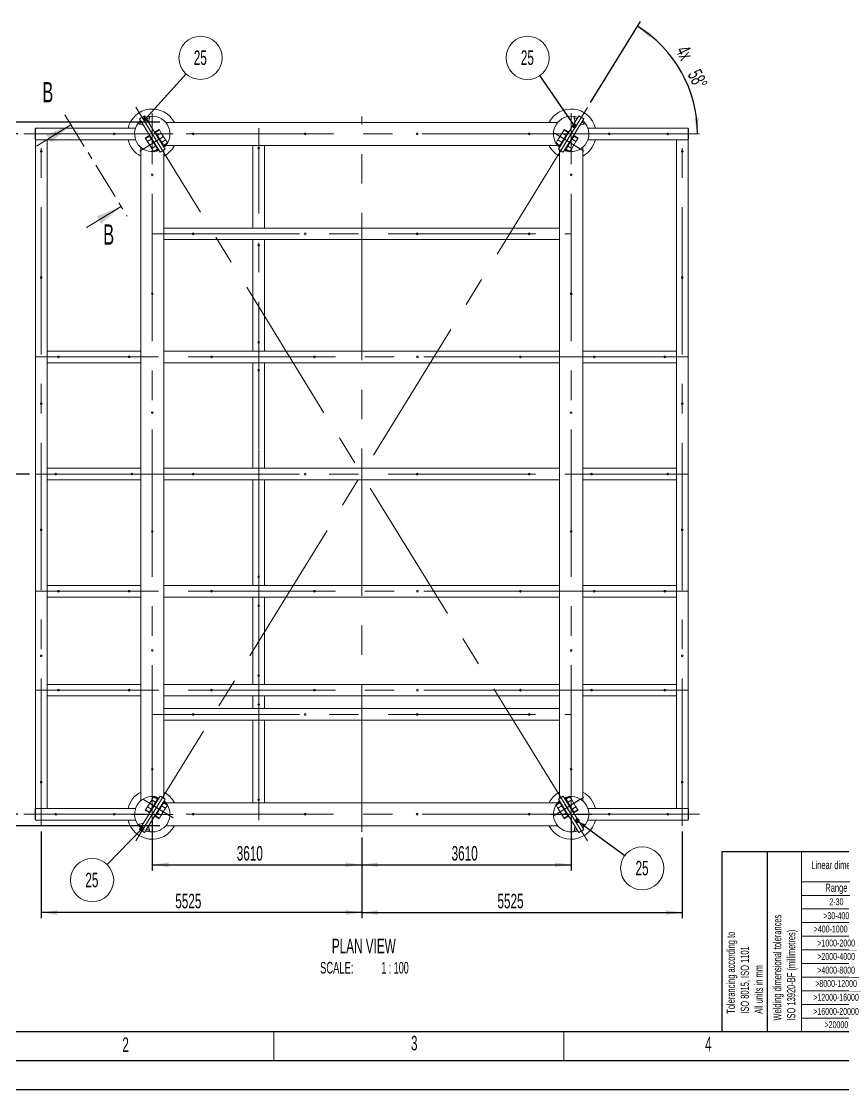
# Paper-space layout 'Sheet2' of a CAD drawing. Header units: millimetres. Extents: x 0 to 420, y 0 to 300.
# Drawn here: x 71.5 to 213.2, y 0 to 184.2 of the extents above; entities that cross this region are included whole.
import ezdxf

# ---------------------------------------------------------------- set-up
doc = ezdxf.new("R2010")
doc.units = ezdxf.units.MM
doc.linetypes.add('CENTER', pattern=[10.16, 6.35, -1.27, 1.27, -1.27])
doc.linetypes.add('CENTERX2', pattern=[20.32, 12.7, -2.54, 2.54, -2.54])
doc.layers.add('BORDER', color=7, linetype='Continuous')
doc.layers.add('DIMS', color=7, linetype='Continuous')
doc.styles.add('SLDTEXTSTYLE0', font='TXT', dxfattribs={"width": 0.605})
doc.styles.add('SLDTEXTSTYLE3', font='TXT', dxfattribs={"width": 0.575})
doc.dimstyles.new('SLDDIMSTYLE0', dxfattribs={"dimtxt": 0.18, "dimasz": 0.8, "dimexe": 0, "dimexo": 0.0625, "dimgap": 0, "dimtad": 0, "dimtih": 1, "dimtoh": 1, "dimdec": 0, "dimrnd": 1e-09, "dimzin": 0, "dimdsep": 46, "dimtxsty": 'Standard', "dimblk1": 'DOT', "dimblk2": 'DOT', "dimsah": 1, "dimcen": 0.09, "dimadec": 0, "dimazin": 0, "dimtfac": 0.8, "dimtdec": 0, "dimtofl": 0, "dimtmove": 0, "dimatfit": 3, "dimldrblk": 'DOT', "dimfxl": 1, "dimfrac": 2, "dimtolj": 1, "dimtzin": 0, "dimarcsym": 0})
doc.dimstyles.new('SLDDIMSTYLE2', dxfattribs={"dimtxt": 2.5, "dimasz": 2.8, "dimexe": 0, "dimexo": 0.0625, "dimtad": 1, "dimdec": 0, "dimlfac": 100, "dimrnd": 1e-09, "dimzin": 12, "dimdsep": 46, "dimtxsty": 'SLDTEXTSTYLE0', "dimsah": 1, "dimcen": 0.09, "dimadec": 0, "dimazin": 3, "dimtfac": 1, "dimtdec": 0, "dimtofl": 0, "dimtmove": 0, "dimatfit": 3, "dimfxl": 1, "dimfrac": 2, "dimtolj": 1, "dimtzin": 12, "dimarcsym": 0})
doc.dimstyles.new('SLDDIMSTYLE5', dxfattribs={"dimtxt": 2.5, "dimasz": 2.8, "dimexe": 0, "dimexo": 0.0625, "dimtad": 1, "dimdec": 4, "dimlfac": 100, "dimzin": 12, "dimdsep": 46, "dimtxsty": 'SLDTEXTSTYLE0', "dimsah": 1, "dimcen": 0.09, "dimadec": 0, "dimazin": 3, "dimtfac": 1, "dimtdec": 0, "dimtofl": 0, "dimtmove": 0, "dimatfit": 3, "dimfxl": 1, "dimfrac": 2, "dimtolj": 1, "dimtzin": 12, "dimarcsym": 0})

# ---------------------------------------------------------------- blocks, each defined once
blk = doc.blocks.new('SW_NOTE_0_19')
at = {"color": 0, "linetype": 'Continuous', "lineweight": 0, "insert": (0, 1.8), "char_height": 1.4, "attachment_point": 1, "style": 'SLDTEXTSTYLE0'}
blk.add_mtext('Linear dimensions', dxfattribs=at)
blk = doc.blocks.new('SW_NOTE_0_20')
at = {"color": 0, "linetype": 'Continuous', "lineweight": 0, "insert": (1.35, 1.55), "char_height": 1.2, "attachment_point": 2, "style": 'SLDTEXTSTYLE0'}
blk.add_mtext('±10', dxfattribs=at)
blk = doc.blocks.new('SW_NOTE_0_21')
at = {"color": 0, "linetype": 'Continuous', "lineweight": 0, "insert": (1.35, 1.55), "char_height": 1.2, "attachment_point": 2, "style": 'SLDTEXTSTYLE0'}
blk.add_mtext('±16', dxfattribs=at)
blk = doc.blocks.new('SW_NOTE_0_22')
at = {"color": 0, "linetype": 'Continuous', "lineweight": 0, "insert": (5.23, 1.55), "char_height": 1.2, "attachment_point": 2, "style": 'SLDTEXTSTYLE0'}
blk.add_mtext('>16000-20000', dxfattribs=at)
blk = doc.blocks.new('SW_NOTE_0_23')
at = {"color": 0, "linetype": 'Continuous', "lineweight": 0, "insert": (2.72, 1.55), "char_height": 1.2, "attachment_point": 2, "style": 'SLDTEXTSTYLE0'}
blk.add_mtext('>20000', dxfattribs=at)
blk = doc.blocks.new('SW_NOTE_0_24')
at = {"color": 0, "linetype": 'Continuous', "lineweight": 0, "insert": (2.78, 1.8), "char_height": 1.4, "attachment_point": 2, "style": 'SLDTEXTSTYLE0'}
blk.add_mtext('Range', dxfattribs=at)
blk = doc.blocks.new('SW_NOTE_0_25')
at = {"color": 0, "linetype": 'Continuous', "lineweight": 0, "char_height": 1.4, "attachment_point": 1, "rotation": 90, "style": 'SLDTEXTSTYLE0'}
for s, insert in [('Welding dimensional tolerances', (-1.8, 0)), ('ISO 13920-BF (millimetres)', (0.6, 0))]:
    blk.add_mtext(s, dxfattribs=dict(at, insert=insert))
blk = doc.blocks.new('SW_NOTE_0_26')
at = {"color": 0, "linetype": 'Continuous', "lineweight": 0, "insert": (1.31, 1.8), "char_height": 1.4, "attachment_point": 2, "style": 'SLDTEXTSTYLE0'}
blk.add_mtext('Tol', dxfattribs=at)
blk = doc.blocks.new('SW_NOTE_0_27')
at = {"color": 0, "linetype": 'Continuous', "lineweight": 0, "insert": (1.61, 1.55), "char_height": 1.2, "attachment_point": 2, "style": 'SLDTEXTSTYLE0'}
blk.add_mtext('2-30', dxfattribs=at)
blk = doc.blocks.new('SW_NOTE_0_28')
at = {"color": 0, "linetype": 'Continuous', "lineweight": 0, "insert": (2.98, 1.55), "char_height": 1.2, "attachment_point": 2, "style": 'SLDTEXTSTYLE0'}
blk.add_mtext('>30-400', dxfattribs=at)
blk = doc.blocks.new('SW_NOTE_0_29')
at = {"color": 0, "linetype": 'Continuous', "lineweight": 0, "insert": (0, 1.55), "char_height": 1.2, "attachment_point": 1, "style": 'SLDTEXTSTYLE0'}
blk.add_mtext('>400-1000', dxfattribs=at)
blk = doc.blocks.new('SW_NOTE_0_30')
at = {"color": 0, "linetype": 'Continuous', "lineweight": 0, "insert": (4.33, 1.55), "char_height": 1.2, "attachment_point": 2, "style": 'SLDTEXTSTYLE0'}
blk.add_mtext('>1000-2000', dxfattribs=at)
blk = doc.blocks.new('SW_NOTE_0_31')
at = {"color": 0, "linetype": 'Continuous', "lineweight": 0, "insert": (4.33, 1.55), "char_height": 1.2, "attachment_point": 2, "style": 'SLDTEXTSTYLE0'}
blk.add_mtext('>4000-8000', dxfattribs=at)
blk = doc.blocks.new('SW_NOTE_0_32')
at = {"color": 0, "linetype": 'Continuous', "lineweight": 0, "insert": (4.78, 1.55), "char_height": 1.2, "attachment_point": 2, "style": 'SLDTEXTSTYLE0'}
blk.add_mtext('>8000-12000', dxfattribs=at)
blk = doc.blocks.new('SW_NOTE_0_33')
at = {"color": 0, "linetype": 'Continuous', "lineweight": 0, "insert": (5.23, 1.55), "char_height": 1.2, "attachment_point": 2, "style": 'SLDTEXTSTYLE0'}
blk.add_mtext('>12000-16000', dxfattribs=at)
blk = doc.blocks.new('SW_NOTE_0_34')
at = {"color": 0, "linetype": 'Continuous', "lineweight": 0, "insert": (0.9, 1.55), "char_height": 1.2, "attachment_point": 2, "style": 'SLDTEXTSTYLE0'}
blk.add_mtext('±1', dxfattribs=at)
blk = doc.blocks.new('SW_NOTE_0_35')
at = {"color": 0, "linetype": 'Continuous', "lineweight": 0, "insert": (0.9, 1.55), "char_height": 1.2, "attachment_point": 2, "style": 'SLDTEXTSTYLE0'}
blk.add_mtext('±2', dxfattribs=at)
blk = doc.blocks.new('SW_NOTE_0_36')
at = {"color": 0, "linetype": 'Continuous', "lineweight": 0, "insert": (0.9, 1.55), "char_height": 1.2, "attachment_point": 2, "style": 'SLDTEXTSTYLE0'}
blk.add_mtext('±3', dxfattribs=at)
blk = doc.blocks.new('SW_NOTE_0_37')
at = {"color": 0, "linetype": 'Continuous', "lineweight": 0, "insert": (0.9, 1.55), "char_height": 1.2, "attachment_point": 2, "style": 'SLDTEXTSTYLE0'}
blk.add_mtext('±4', dxfattribs=at)
blk = doc.blocks.new('SW_NOTE_0_38')
at = {"color": 0, "linetype": 'Continuous', "lineweight": 0, "insert": (0.9, 1.55), "char_height": 1.2, "attachment_point": 2, "style": 'SLDTEXTSTYLE0'}
blk.add_mtext('±6', dxfattribs=at)
blk = doc.blocks.new('SW_NOTE_0_39')
at = {"color": 0, "linetype": 'Continuous', "lineweight": 0, "insert": (0.9, 1.55), "char_height": 1.2, "attachment_point": 2, "style": 'SLDTEXTSTYLE0'}
blk.add_mtext('±8', dxfattribs=at)
blk = doc.blocks.new('SW_NOTE_0_40')
at = {"color": 0, "linetype": 'Continuous', "lineweight": 0, "insert": (1.35, 1.55), "char_height": 1.2, "attachment_point": 2, "style": 'SLDTEXTSTYLE0'}
blk.add_mtext('±12', dxfattribs=at)
blk = doc.blocks.new('SW_NOTE_0_41')
at = {"color": 0, "linetype": 'Continuous', "lineweight": 0, "insert": (1.35, 1.55), "char_height": 1.2, "attachment_point": 2, "style": 'SLDTEXTSTYLE0'}
blk.add_mtext('±14', dxfattribs=at)
blk = doc.blocks.new('SW_NOTE_0_42')
at = {"color": 0, "linetype": 'Continuous', "lineweight": 0, "insert": (4.33, 1.55), "char_height": 1.2, "attachment_point": 2, "style": 'SLDTEXTSTYLE0'}
blk.add_mtext('>2000-4000', dxfattribs=at)
blk = doc.blocks.new('SW_NOTE_0_43')
at = {"color": 0, "linetype": 'Continuous', "lineweight": 0, "char_height": 1.4, "attachment_point": 1, "rotation": 90, "style": 'SLDTEXTSTYLE0'}
for s, insert in [('Tolerancing according to', (-1.8, 0)), ('ISO 8015, ISO 1101', (0.6, 0)), ('All units in mm', (3, 0))]:
    blk.add_mtext(s, dxfattribs=dict(at, insert=insert))
blk = doc.blocks.new('Tabell_13920-BF_Fet ram_v01')
at = {"color": 7, "linetype": 'Continuous', "lineweight": 25}
for p, q in [((113.61, 170.79), (80.84, 170.79)), ((80.84, 170.79), (80.84, 139.78)), ((88.67, 170.79), (88.67, 139.78)), ((113.61, 170.79), (113.61, 139.78)), ((80.84, 139.78), (113.61, 139.78))]:
    blk.add_line(p, q, dxfattribs=at)
at = {"color": 7, "linetype": 'Continuous', "lineweight": 18}
for p, q in [((94.61, 170.79), (94.61, 139.78)), ((94.61, 165.63), (113.61, 165.63)), ((106.61, 165.63), (106.61, 139.78)), ((94.61, 163.28), (113.61, 163.28)), ((94.61, 160.93), (113.61, 160.93)), ((94.61, 158.58), (113.61, 158.58)), ((94.61, 156.23), (113.61, 156.23)), ((94.61, 153.88), (113.61, 153.88)), ((94.61, 151.53), (113.61, 151.53)), ((113.61, 149.18), (94.61, 149.18)), ((94.61, 146.83), (113.61, 146.83)), ((113.61, 144.48), (94.61, 144.48)), ((94.61, 142.13), (113.61, 142.13))]:
    blk.add_line(p, q, dxfattribs=at)
at = {"color": 7, "linetype": 'Continuous', "lineweight": 0}
for name, p in [('SW_NOTE_0_19', (96.3, 167.4)), ('SW_NOTE_0_24', (97.83, 163.49)), ('SW_NOTE_0_26', (108.5, 163.49)), ('SW_NOTE_0_27', (99.01, 161.22)), ('SW_NOTE_0_34', (108.92, 161.22)), ('SW_NOTE_0_28', (97.61, 158.82)), ('SW_NOTE_0_35', (108.92, 158.82)), ('SW_NOTE_0_25', (91.52, 141.69)), ('SW_NOTE_0_29', (96.7, 156.53)), ('SW_NOTE_0_36', (108.92, 156.53)), ('SW_NOTE_0_43', (83.52, 142.86)), ('SW_NOTE_0_30', (96.24, 154.11)), ('SW_NOTE_0_37', (108.92, 154.11)), ('SW_NOTE_0_42', (96.24, 151.8)), ('SW_NOTE_0_38', (108.92, 151.8)), ('SW_NOTE_0_31', (96.24, 149.44)), ('SW_NOTE_0_39', (108.92, 149.44)), ('SW_NOTE_0_32', (95.78, 147.14)), ('SW_NOTE_0_20', (108.46, 147.14)), ('SW_NOTE_0_33', (95.32, 144.75)), ('SW_NOTE_0_40', (108.46, 144.75)), ('SW_NOTE_0_22', (95.32, 142.32)), ('SW_NOTE_0_41', (108.46, 142.32)), ('SW_NOTE_0_23', (97.89, 140.03)), ('SW_NOTE_0_21', (108.46, 140.03))]:
    blk.add_blockref(name, p, dxfattribs=at)
blk = doc.blocks.new('_D_21')
at = {"layer": 'DIMS', "transparency": 16777216}
blk.add_line((169.61, 170.2), (178.22, 184.18), dxfattribs=at)
blk.add_arc((166.27, 164.78), 21.79, 0, 58.387, dxfattribs=at)
for points in [[(177.69, 183.33), (179.75, 181.39), (180.21, 182.04)], [(188.06, 164.78), (188.28, 167.59), (187.48, 167.54)]]:
    blk.add_solid(points, dxfattribs=at)
at = {"layer": 'DIMS', "transparency": 16777216, "char_height": 2.5, "attachment_point": 1, "rotation": 296.3969, "style": 'SLDTEXTSTYLE0'}
for s, insert in [('4x', (186.5, 180.27)), ('58°', (188.54, 176.17))]:
    blk.add_mtext(s, dxfattribs=dict(at, insert=insert))
blk = doc.blocks.new('_D_22')
at = {"layer": 'DIMS', "transparency": 16777216}
for p, q in [((74.92, 44.48), (74.92, 29.54)), ((130.17, 43.48), (130.17, 29.54)), ((130.17, 30.54), (74.92, 30.54))]:
    blk.add_line(p, q, dxfattribs=at)
for points in [[(74.92, 30.54), (77.72, 30.14), (77.72, 30.94)], [(130.17, 30.54), (127.37, 30.94), (127.37, 30.14)]]:
    blk.add_solid(points, dxfattribs=at)
at = {"layer": 'DIMS', "transparency": 16777216, "insert": (98.03, 33.76), "char_height": 2.5, "attachment_point": 1, "style": 'SLDTEXTSTYLE0'}
blk.add_mtext('5525', dxfattribs=at)
blk = doc.blocks.new('_D_23')
at = {"layer": 'DIMS', "transparency": 16777216}
for p, q in [((185.42, 44.48), (185.42, 29.54)), ((130.17, 43.48), (130.17, 29.54)), ((130.17, 30.54), (185.42, 30.54))]:
    blk.add_line(p, q, dxfattribs=at)
for points in [[(130.17, 30.54), (132.97, 30.14), (132.97, 30.94)], [(185.42, 30.54), (182.62, 30.94), (182.62, 30.14)]]:
    blk.add_solid(points, dxfattribs=at)
at = {"layer": 'DIMS', "transparency": 16777216, "insert": (153.57, 33.76), "char_height": 2.5, "attachment_point": 1, "style": 'SLDTEXTSTYLE0'}
blk.add_mtext('5525', dxfattribs=at)
blk = doc.blocks.new('_D_24')
at = {"layer": 'DIMS', "transparency": 16777216}
for p, q in [((94.07, 46.78), (94.07, 37.78)), ((130.17, 43.48), (130.17, 37.78)), ((94.07, 38.78), (130.17, 38.78))]:
    blk.add_line(p, q, dxfattribs=at)
for points in [[(94.07, 38.78), (96.87, 38.38), (96.87, 39.18)], [(130.17, 38.78), (127.37, 39.18), (127.37, 38.38)]]:
    blk.add_solid(points, dxfattribs=at)
at = {"layer": 'DIMS', "transparency": 16777216, "insert": (108.63, 42), "char_height": 2.5, "attachment_point": 1, "style": 'SLDTEXTSTYLE0'}
blk.add_mtext('3610', dxfattribs=at)
blk = doc.blocks.new('_D_25')
at = {"layer": 'DIMS', "transparency": 16777216}
for p, q in [((166.27, 46.78), (166.27, 37.78)), ((130.17, 43.48), (130.17, 37.78)), ((130.17, 38.78), (166.27, 38.78))]:
    blk.add_line(p, q, dxfattribs=at)
for points in [[(130.17, 38.78), (132.97, 38.38), (132.97, 39.18)], [(166.27, 38.78), (163.47, 39.18), (163.47, 38.38)]]:
    blk.add_solid(points, dxfattribs=at)
at = {"layer": 'DIMS', "transparency": 16777216, "insert": (145.67, 42), "char_height": 2.5, "attachment_point": 1, "style": 'SLDTEXTSTYLE0'}
blk.add_mtext('3610', dxfattribs=at)
blk = doc.blocks.new('_D_26')
at = {"layer": 'DIMS', "transparency": 16777216}
for p, q in [((95.37, 166.78), (54.14, 166.78)), ((55.14, 166.78), (55.14, 45.48)), ((95.37, 45.48), (54.14, 45.48))]:
    blk.add_line(p, q, dxfattribs=at)
for centre, start, end in [((53.22, 108.28), 63.4349, 116.5651), ((53.22, 106.4), 243.4349, 296.5651)]:
    blk.add_arc(centre, 4.29, start, end, dxfattribs=at)
for points in [[(55.14, 166.78), (54.74, 163.98), (55.54, 163.98)], [(55.14, 45.48), (55.54, 48.28), (54.74, 48.28)]]:
    blk.add_solid(points, dxfattribs=at)
at = {"layer": 'DIMS', "transparency": 16777216, "insert": (51.91, 102.57), "char_height": 2.5, "attachment_point": 1, "rotation": 90, "style": 'SLDTEXTSTYLE0'}
blk.add_mtext('12130', dxfattribs=at)
blk = doc.blocks.new('_D_27')
at = {"layer": 'DIMS', "transparency": 16777216}
for p, q in [((70.92, 164.78), (62.86, 164.78)), ((63.86, 164.78), (63.86, 106.13)), ((72.92, 106.13), (62.86, 106.13))]:
    blk.add_line(p, q, dxfattribs=at)
for points in [[(63.86, 164.78), (63.46, 161.98), (64.26, 161.98)], [(63.86, 106.13), (64.26, 108.93), (63.46, 108.93)]]:
    blk.add_solid(points, dxfattribs=at)
at = {"layer": 'DIMS', "transparency": 16777216, "insert": (60.64, 131.63), "char_height": 2.5, "attachment_point": 1, "rotation": 90, "style": 'SLDTEXTSTYLE0'}
blk.add_mtext('5865', dxfattribs=at)
blk = doc.blocks.new('_D_28')
at = {"layer": 'DIMS', "transparency": 16777216}
for p, q in [((72.92, 106.13), (62.86, 106.13)), ((63.86, 106.13), (63.86, 47.48)), ((70.92, 47.48), (62.86, 47.48))]:
    blk.add_line(p, q, dxfattribs=at)
for points in [[(63.86, 106.13), (63.46, 103.33), (64.26, 103.33)], [(63.86, 47.48), (64.26, 50.28), (63.46, 50.28)]]:
    blk.add_solid(points, dxfattribs=at)
at = {"layer": 'DIMS', "transparency": 16777216, "insert": (60.64, 72.98), "char_height": 2.5, "attachment_point": 1, "rotation": 90, "style": 'SLDTEXTSTYLE0'}
blk.add_mtext('5865', dxfattribs=at)
blk = doc.blocks.new('SW_NOTE_0_209')
at = {"color": 0, "linetype": 'Continuous', "lineweight": 0}
blk.add_circle((-2.11, 3.06), 3.72, dxfattribs=at)
at = {"color": 0, "linetype": 'Continuous', "lineweight": 0, "insert": (-2.15, 4.35), "char_height": 2.5, "attachment_point": 2, "style": 'SLDTEXTSTYLE0'}
blk.add_mtext('25', dxfattribs=at)
blk = doc.blocks.new('_Dot')
at = {"color": 0, "linetype": 'ByBlock', "lineweight": -2}
blk.add_line((-0.5, 0), (-1, 0), dxfattribs=at)
at = {"color": 0, "linetype": 'ByBlock', "const_width": 0.5}
blk.add_lwpolyline([(-0.25, 0, 1), (0.25, 0, 1)], format="xyb", close=True, dxfattribs=at)
blk = doc.blocks.new('SW_NOTE_0_210')
at = {"color": 0, "linetype": 'Continuous', "lineweight": 0}
blk.add_circle((2.5, 2.76), 3.72, dxfattribs=at)
at = {"color": 0, "linetype": 'Continuous', "lineweight": 0, "insert": (2.46, 4.04), "char_height": 2.5, "attachment_point": 2, "style": 'SLDTEXTSTYLE0'}
blk.add_mtext('25', dxfattribs=at)
blk = doc.blocks.new('SW_NOTE_0_211')
at = {"color": 0, "linetype": 'Continuous', "lineweight": 0}
blk.add_circle((3, -2.2), 3.72, dxfattribs=at)
at = {"color": 0, "linetype": 'Continuous', "lineweight": 0, "insert": (2.97, -0.92), "char_height": 2.5, "attachment_point": 2, "style": 'SLDTEXTSTYLE0'}
blk.add_mtext('25', dxfattribs=at)
blk = doc.blocks.new('SW_NOTE_0_212')
at = {"color": 0, "linetype": 'Continuous', "lineweight": 0}
blk.add_circle((-2.59, -2.67), 3.72, dxfattribs=at)
at = {"color": 0, "linetype": 'Continuous', "lineweight": 0, "insert": (-2.63, -1.39), "char_height": 2.5, "attachment_point": 2, "style": 'SLDTEXTSTYLE0'}
blk.add_mtext('25', dxfattribs=at)
blk = doc.blocks.new('SW_CENTERMARKSYMBOL_0')
at = {"color": 0, "linetype": 'Continuous', "lineweight": 18}
for p, q in [((0, 0.05), (0, 3.575)), ((-0.05, 0), (-3.575, 0)), ((0, 0), (-0.025, 0)), ((0, 0), (0, 0.025)), ((0, 0), (0, -0.025)), ((0, 0), (0.025, 0)), ((0.05, 0), (3.575, 0)), ((0, -0.05), (0, -3.575))]:
    blk.add_line(p, q, dxfattribs=at)
blk = doc.blocks.new('SW_CENTERMARKSYMBOL_1')
at = {"color": 0, "linetype": 'Continuous', "lineweight": 18}
for p, q in [((0, 0.05), (0, 3.575)), ((-0.05, 0), (-3.575, 0)), ((0, 0), (-0.025, 0)), ((0, 0), (0, 0.025)), ((0, 0), (0, -0.025)), ((0, 0), (0.025, 0)), ((0.05, 0), (3.575, 0)), ((0, -0.05), (0, -3.575))]:
    blk.add_line(p, q, dxfattribs=at)
blk = doc.blocks.new('SW_CENTERMARKSYMBOL_2')
at = {"color": 0, "linetype": 'Continuous', "lineweight": 18}
for p, q in [((0, 0.05), (0, 3.575)), ((-0.05, 0), (-3.575, 0)), ((0, 0), (-0.025, 0)), ((0, 0), (0, 0.025)), ((0, 0), (0, -0.025)), ((0, 0), (0.025, 0)), ((0.05, 0), (3.575, 0)), ((0, -0.05), (0, -3.575))]:
    blk.add_line(p, q, dxfattribs=at)
blk = doc.blocks.new('SW_CENTERMARKSYMBOL_3')
at = {"color": 0, "linetype": 'Continuous', "lineweight": 18}
for p, q in [((0, 0.05), (0, 3.575)), ((-0.05, 0), (-3.575, 0)), ((0, 0), (-0.025, 0)), ((0, 0), (0, 0.025)), ((0, 0), (0, -0.025)), ((0, 0), (0.025, 0)), ((0.05, 0), (3.575, 0)), ((0, -0.05), (0, -3.575))]:
    blk.add_line(p, q, dxfattribs=at)

psp = doc.layouts.new('Sheet2')

# ---------------------------------------------------------------- linework, layer by layer
at = {"color": 7, "linetype": 'CENTER', "lineweight": 18}
psp.add_line((79.0016086, 168.0427214), (89.7477337, 150.583989), dxfattribs=at)
at = {"color": 7, "linetype": 'CENTERX2', "lineweight": 18, "ltscale": 2}
for p, q in [((166.2685176, 47.4799204), (91.2473487, 169.363343)), ((130.1715037, 44.4750691), (130.1715037, 167.7750691)), ((169.0889628, 169.3524645), (165.1546362, 162.9605461)), ((74.9215037, 45.4750691), (74.9215037, 166.7750691)), ((112.4115037, 69.8031931), (112.4115037, 165.7900691)), ((185.4215037, 45.4750691), (185.4215037, 166.7750691)), ((93.1900978, 164.7750691), (71.9215037, 164.7750691)), ((166.8094905, 165.6491113), (91.2473487, 42.8867951)), ((91.8967803, 161.8219007), (95.9845009, 164.3379572)), ((94.0715037, 47.7777848), (94.0715037, 164.4723533)), ((165.9687879, 164.7750691), (94.3742195, 164.7750691)), ((163.4217372, 164.9145535), (167.6797795, 162.2936613)), ((168.4462271, 161.8219007), (164.3585065, 164.3379572)), ((166.2715037, 47.7777848), (166.2715037, 164.4723533)), ((188.4215037, 164.7750691), (167.1529096, 164.7750691)), ((94.0715037, 147.5550691), (166.2715037, 147.5550691)), ((112.4115037, 84.9250691), (112.4115037, 127.3250691)), ((94.0715037, 126.3250691), (73.9215037, 126.3250691)), ((166.2715037, 126.3250691), (94.0715037, 126.3250691)), ((186.4215037, 126.3250691), (166.2715037, 126.3250691)), ((94.0715037, 106.1250691), (73.9215037, 106.1250691)), ((94.0715037, 106.1250691), (166.2715037, 106.1250691)), ((186.4215037, 106.1250691), (166.2715037, 106.1250691)), ((94.0715037, 85.9250691), (73.9215037, 85.9250691)), ((166.2715037, 85.9250691), (94.0715037, 85.9250691)), ((186.4215037, 85.9250691), (166.2715037, 85.9250691)), ((94.0715037, 68.8750691), (73.9215037, 68.8750691)), ((166.2715037, 68.8750691), (94.0715037, 68.8750691)), ((112.4115037, 46.4750691), (112.4115037, 69.8750691)), ((186.4215037, 68.8750691), (166.2715037, 68.8750691)), ((94.0715037, 64.6950691), (166.2715037, 64.6950691)), ((92.578067, 50.0088946), (94.3664448, 48.9081199)), ((168.4462271, 50.4282374), (164.3585065, 47.9121809)), ((167.7649403, 50.0088946), (165.9765626, 48.9081199)), ((97.6877178, 46.863824), (93.5999972, 49.3798805)), ((95.2180533, 48.3839415), (94.3664448, 48.9081199)), ((97.006431, 47.2831668), (95.2180533, 48.3839415)), ((163.3365763, 47.2831668), (165.1249541, 48.3839415)), ((165.1249541, 48.3839415), (165.9765626, 48.9081199)), ((169.0889628, 42.8976736), (165.1546362, 49.289592)), ((93.1900978, 47.4750691), (71.9215037, 47.4750691)), ((165.9687879, 47.4750691), (94.3742195, 47.4750691)), ((188.4215037, 47.4750691), (167.1529096, 47.4750691))]:
    psp.add_line(p, q, dxfattribs=at)
at = {"color": 7, "linetype": 'Continuous', "lineweight": 18}
for p, q in [((92.7282057, 167.9113368), (91.8765972, 167.3871584)), ((94.5658185, 164.9258522), (92.7282057, 167.9113368)), ((93.6266545, 167.7924535), (93.3965332, 166.825536)), ((165.7771888, 164.9258522), (167.6148017, 167.9113368)), ((166.7163529, 167.7924535), (166.9464742, 166.825536)), ((167.6148017, 167.9113368), (168.4664101, 167.3871584)), ((91.1900978, 165.7750691), (73.9215037, 165.7750691)), ((73.9215037, 165.5250691), (73.9215037, 165.7750691)), ((74.0887062, 162.6702554), (80.0499654, 166.3395045)), ((92.5449247, 166.3013576), (91.5780072, 166.5314789)), ((91.8765972, 167.3871584), (93.7142101, 164.4016738)), ((163.9687879, 166.7750691), (96.3742195, 166.7750691)), ((168.4664101, 167.3871584), (166.6287973, 164.4016738)), ((167.7980826, 166.3013576), (168.7650001, 166.5314789)), ((186.4215037, 165.7750691), (169.1529096, 165.7750691)), ((186.4215037, 165.7750691), (186.4215037, 165.5250691)), ((73.8615037, 165.6950691), (73.9215037, 165.6950691)), ((73.8615037, 165.4950691), (73.8615037, 165.6950691)), ((73.8615037, 164.0550691), (73.8615037, 165.4950691)), ((73.8615037, 163.8550691), (73.8615037, 164.0550691)), ((73.9215037, 164.0250691), (73.9215037, 165.5250691)), ((73.9215037, 163.7750691), (73.9215037, 164.0250691)), ((92.8638581, 164.0662287), (93.5451449, 164.4855715)), ((92.9092533, 163.9924773), (92.8638581, 164.0662287)), ((92.9092533, 163.9924773), (93.5905401, 164.41182)), ((93.2330723, 163.4663835), (92.9092533, 163.9924773)), ((93.5801771, 164.6194309), (93.4950163, 164.5670131)), ((95.0675516, 162.0121877), (93.4950163, 164.5670131)), ((95.4148017, 161.6388013), (93.7142101, 164.4016738)), ((94.5169464, 165.1960272), (94.4317856, 165.1436093)), ((94.5169464, 165.1960272), (96.0894818, 162.6412018)), ((94.5658185, 164.9258522), (96.2664101, 162.1629797)), ((95.2483618, 165.5339283), (94.567075, 165.1145856)), ((95.293757, 165.4601769), (94.6124702, 165.0408341)), ((95.617576, 164.9340832), (94.9362892, 164.5147404)), ((95.293757, 165.4601769), (95.2483618, 165.5339283)), ((95.617576, 164.9340832), (95.293757, 165.4601769)), ((96.3514258, 163.7418313), (95.617576, 164.9340832)), ((163.9915816, 163.7418313), (164.7254314, 164.9340832)), ((165.7771888, 164.9258522), (164.0765972, 162.1629797)), ((165.8260609, 165.1960272), (164.2535256, 162.6412018)), ((164.7254314, 164.9340832), (165.0492504, 165.4601769)), ((164.7254314, 164.9340832), (165.4067182, 164.5147404)), ((164.9282057, 161.6388013), (166.6287973, 164.4016738)), ((165.0492504, 165.4601769), (165.0946456, 165.5339283)), ((165.0492504, 165.4601769), (165.7305371, 165.0408341)), ((165.0946456, 165.5339283), (165.7759323, 165.1145856)), ((165.2754557, 162.0121877), (166.8479911, 164.5670131)), ((165.9112217, 165.1436093), (165.8260609, 165.1960272)), ((167.4337541, 163.9924773), (166.7524673, 164.41182)), ((166.8479911, 164.5670131), (166.7628302, 164.6194309)), ((167.4791492, 164.0662287), (166.7978625, 164.4855715)), ((167.1099351, 163.4663835), (167.4337541, 163.9924773)), ((167.4337541, 163.9924773), (167.4791492, 164.0662287)), ((186.4815037, 165.6950691), (186.4215037, 165.6950691)), ((186.4215037, 165.5250691), (186.4215037, 164.0250691)), ((186.4215037, 164.0250691), (186.4215037, 163.7750691)), ((186.4815037, 165.6950691), (186.4815037, 165.4950691)), ((186.4815037, 165.4950691), (186.4815037, 164.0550691)), ((186.4815037, 164.0550691), (186.4815037, 163.8550691)), ((73.8615037, 163.8550691), (73.9215037, 163.8550691)), ((73.9215037, 48.4750691), (73.9215037, 163.7750691)), ((73.9215037, 163.7750691), (74.1715037, 163.7750691)), ((74.1715037, 163.7750691), (75.6715037, 163.7750691)), ((75.6715037, 163.7750691), (75.9215037, 163.7750691)), ((91.1900978, 163.7750691), (75.9215037, 163.7750691)), ((75.9215037, 107.1250691), (75.9215037, 163.7750691)), ((92.0715037, 107.1250691), (92.0715037, 162.4723533)), ((93.2330723, 163.4663835), (93.914359, 163.8857263)), ((93.9669221, 162.2741317), (93.2330723, 163.4663835)), ((93.9669221, 162.2741317), (94.6482089, 162.6934744)), ((93.9669221, 162.2741317), (94.2907411, 161.748038)), ((94.2907411, 161.748038), (94.9720278, 162.1673807)), ((94.3361363, 161.6742865), (95.017423, 162.0936293)), ((96.2664101, 162.1629797), (95.4148017, 161.6388013)), ((96.3514258, 163.7418313), (95.670139, 163.3224886)), ((96.6752448, 163.2157376), (95.993958, 162.7963949)), ((96.0043209, 162.588784), (96.0894818, 162.6412018)), ((96.7206399, 163.1419861), (96.0393532, 162.7226434)), ((96.3514258, 163.7418313), (96.6752448, 163.2157376)), ((163.9687879, 162.7750691), (96.3742195, 162.7750691)), ((96.5327473, 163.0263353), (96.5650001, 163.0186592)), ((96.5650001, 163.0186592), (96.5980359, 163.0665214)), ((96.7206399, 163.1419861), (96.6752448, 163.2157376)), ((111.4115037, 148.5550691), (111.4115037, 162.7750691)), ((113.4115037, 148.5550691), (113.4115037, 162.7750691)), ((163.6223674, 163.1419861), (163.6677626, 163.2157376)), ((163.6223674, 163.1419861), (164.3036542, 162.7226434)), ((163.9915816, 163.7418313), (163.6677626, 163.2157376)), ((163.6677626, 163.2157376), (164.3490494, 162.7963949)), ((163.7780072, 163.0186592), (163.7449715, 163.0665214)), ((163.8102601, 163.0263353), (163.7780072, 163.0186592)), ((163.9915816, 163.7418313), (164.6728683, 163.3224886)), ((164.0765972, 162.1629797), (164.9282057, 161.6388013)), ((164.2535256, 162.6412018), (164.3386864, 162.588784)), ((166.0068711, 161.6742865), (165.3255843, 162.0936293)), ((166.0522663, 161.748038), (165.3709795, 162.1673807)), ((166.3760853, 162.2741317), (165.6947985, 162.6934744)), ((166.3760853, 162.2741317), (166.0522663, 161.748038)), ((166.3760853, 162.2741317), (167.1099351, 163.4663835)), ((167.1099351, 163.4663835), (166.4286483, 163.8857263)), ((168.2715037, 107.1250691), (168.2715037, 162.4723533)), ((184.4215037, 163.7750691), (169.1529096, 163.7750691)), ((184.4215037, 107.1250691), (184.4215037, 163.7750691)), ((184.4215037, 163.7750691), (184.6715037, 163.7750691)), ((184.6715037, 163.7750691), (186.1715037, 163.7750691)), ((186.1715037, 163.7750691), (186.4215037, 163.7750691)), ((186.4815037, 163.8550691), (186.4215037, 163.8550691)), ((186.4215037, 48.4750691), (186.4215037, 163.7750691)), ((94.3361363, 161.6742865), (94.2907411, 161.748038)), ((94.4587403, 161.7497513), (94.5163529, 161.7576846)), ((94.5163529, 161.7576846), (94.5240289, 161.7899374)), ((95.0675516, 162.0121877), (95.1527125, 162.0646055)), ((96.0715037, 148.5550691), (96.0715037, 162.0430117)), ((164.2715037, 148.5550691), (164.2715037, 162.0430117)), ((165.1902949, 162.0646055), (165.2754557, 162.0121877)), ((165.8266545, 161.7576846), (165.8189784, 161.7899374)), ((165.884267, 161.7497513), (165.8266545, 161.7576846)), ((166.0068711, 161.6742865), (166.0522663, 161.748038)), ((82.7381176, 148.6179569), (88.6993768, 152.2872059)), ((96.0715037, 148.3050691), (96.0715037, 148.5550691)), ((96.0715037, 148.5550691), (164.2715037, 148.5550691)), ((96.0715037, 146.8050691), (96.0715037, 148.3050691)), ((164.2715037, 148.5550691), (164.2715037, 148.3050691)), ((164.2715037, 146.8050691), (164.2715037, 148.3050691)), ((96.0715037, 146.5550691), (96.0715037, 146.8050691)), ((96.0715037, 107.1250691), (96.0715037, 146.5550691)), ((96.0715037, 146.5550691), (164.2715037, 146.5550691)), ((111.4115037, 127.3250691), (111.4115037, 146.5550691)), ((113.4115037, 127.3250691), (113.4115037, 146.5550691)), ((164.2715037, 146.8050691), (164.2715037, 146.5550691)), ((164.2715037, 107.1250691), (164.2715037, 146.5550691)), ((92.0715037, 127.3250691), (75.9215037, 127.3250691)), ((111.4115037, 127.3250691), (96.0715037, 127.3250691)), ((111.6615037, 127.3250691), (111.4115037, 127.3250691)), ((113.1615037, 127.3250691), (111.6615037, 127.3250691)), ((113.4115037, 127.3250691), (113.1615037, 127.3250691)), ((164.2715037, 127.3250691), (113.4115037, 127.3250691)), ((184.4215037, 127.3250691), (168.2715037, 127.3250691)), ((92.0715037, 125.3250691), (75.9215037, 125.3250691)), ((111.4115037, 125.3250691), (96.0715037, 125.3250691)), ((111.4115037, 107.1250691), (111.4115037, 125.3250691)), ((111.4115037, 125.3250691), (111.6615037, 125.3250691)), ((113.1615037, 125.3250691), (111.6615037, 125.3250691)), ((113.1615037, 125.3250691), (113.4115037, 125.3250691)), ((113.4115037, 107.1250691), (113.4115037, 125.3250691)), ((164.2715037, 125.3250691), (113.4115037, 125.3250691)), ((184.4215037, 125.3250691), (168.2715037, 125.3250691)), ((92.0715037, 107.1250691), (75.9215037, 107.1250691)), ((75.9215037, 107.1250691), (75.9215037, 106.8750691)), ((75.9215037, 106.8750691), (75.9215037, 105.3750691)), ((92.0715037, 106.8750691), (92.0715037, 107.1250691)), ((92.0715037, 105.3750691), (92.0715037, 106.8750691)), ((96.0715037, 106.8750691), (96.0715037, 107.1250691)), ((96.0715037, 107.1250691), (164.2715037, 107.1250691)), ((96.0715037, 105.3750691), (96.0715037, 106.8750691)), ((164.2715037, 107.1250691), (164.2715037, 106.8750691)), ((164.2715037, 105.3750691), (164.2715037, 106.8750691)), ((168.2715037, 107.1250691), (168.2715037, 106.8750691)), ((184.4215037, 107.1250691), (168.2715037, 107.1250691)), ((168.2715037, 106.8750691), (168.2715037, 105.3750691)), ((184.4215037, 106.8750691), (184.4215037, 107.1250691)), ((184.4215037, 105.3750691), (184.4215037, 106.8750691)), ((75.9215037, 105.3750691), (75.9215037, 105.1250691)), ((92.0715037, 105.1250691), (75.9215037, 105.1250691)), ((75.9215037, 48.4750691), (75.9215037, 105.1250691)), ((92.0715037, 105.1250691), (92.0715037, 105.3750691)), ((92.0715037, 49.7777848), (92.0715037, 105.1250691)), ((96.0715037, 105.1250691), (96.0715037, 105.3750691)), ((96.0715037, 65.6950691), (96.0715037, 105.1250691)), ((96.0715037, 105.1250691), (164.2715037, 105.1250691)), ((111.4115037, 86.9250691), (111.4115037, 105.1250691)), ((113.4115037, 86.9250691), (113.4115037, 105.1250691)), ((164.2715037, 105.3750691), (164.2715037, 105.1250691)), ((164.2715037, 65.6950691), (164.2715037, 105.1250691)), ((168.2715037, 105.3750691), (168.2715037, 105.1250691)), ((168.2715037, 49.7777848), (168.2715037, 105.1250691)), ((184.4215037, 105.1250691), (168.2715037, 105.1250691)), ((184.4215037, 105.1250691), (184.4215037, 105.3750691)), ((184.4215037, 48.4750691), (184.4215037, 105.1250691)), ((92.0715037, 86.9250691), (75.9215037, 86.9250691)), ((111.4115037, 86.9250691), (96.0715037, 86.9250691)), ((111.6615037, 86.9250691), (111.4115037, 86.9250691)), ((113.1615037, 86.9250691), (111.6615037, 86.9250691)), ((113.4115037, 86.9250691), (113.1615037, 86.9250691)), ((164.2715037, 86.9250691), (113.4115037, 86.9250691)), ((184.4215037, 86.9250691), (168.2715037, 86.9250691)), ((92.0715037, 84.9250691), (75.9215037, 84.9250691)), ((111.4115037, 84.9250691), (96.0715037, 84.9250691)), ((111.4115037, 69.8750691), (111.4115037, 84.9250691)), ((111.4115037, 84.9250691), (111.6615037, 84.9250691)), ((113.1615037, 84.9250691), (111.6615037, 84.9250691)), ((113.1615037, 84.9250691), (113.4115037, 84.9250691)), ((113.4115037, 69.8750691), (113.4115037, 84.9250691)), ((164.2715037, 84.9250691), (113.4115037, 84.9250691)), ((184.4215037, 84.9250691), (168.2715037, 84.9250691)), ((92.0715037, 69.8750691), (75.9215037, 69.8750691)), ((111.4115037, 69.8750691), (96.0715037, 69.8750691)), ((111.6615037, 69.8750691), (111.4115037, 69.8750691)), ((113.1615037, 69.8750691), (111.6615037, 69.8750691)), ((113.4115037, 69.8750691), (113.1615037, 69.8750691)), ((164.2715037, 69.8750691), (113.4115037, 69.8750691)), ((184.4215037, 69.8750691), (168.2715037, 69.8750691)), ((92.0715037, 67.8750691), (75.9215037, 67.8750691)), ((111.4115037, 67.8750691), (96.0715037, 67.8750691)), ((111.4115037, 65.6950691), (111.4115037, 67.8750691)), ((111.4115037, 67.8750691), (111.6615037, 67.8750691)), ((113.1615037, 67.8750691), (111.6615037, 67.8750691)), ((113.1615037, 67.8750691), (113.4115037, 67.8750691)), ((164.2715037, 67.8750691), (113.4115037, 67.8750691)), ((113.4115037, 65.6950691), (113.4115037, 67.8750691)), ((184.4215037, 67.8750691), (168.2715037, 67.8750691)), ((96.0715037, 65.4450691), (96.0715037, 65.6950691)), ((96.0715037, 65.6950691), (164.2715037, 65.6950691)), ((96.0715037, 63.9450691), (96.0715037, 65.4450691)), ((164.2715037, 65.6950691), (164.2715037, 65.4450691)), ((164.2715037, 63.9450691), (164.2715037, 65.4450691)), ((96.0715037, 63.6950691), (96.0715037, 63.9450691)), ((96.0715037, 50.2071264), (96.0715037, 63.6950691)), ((96.0715037, 63.6950691), (164.2715037, 63.6950691)), ((111.4115037, 49.4750691), (111.4115037, 63.6950691)), ((113.4115037, 49.4750691), (113.4115037, 63.6950691)), ((164.2715037, 63.9450691), (164.2715037, 63.6950691)), ((164.2715037, 50.2071264), (164.2715037, 63.6950691)), ((93.9669221, 49.9760064), (93.2330723, 48.7837546)), ((95.0675516, 50.2379504), (93.4950163, 47.6831251)), ((95.4148017, 50.6113368), (93.7142101, 47.8484643)), ((93.9669221, 49.9760064), (94.2907411, 50.5021001)), ((93.9669221, 49.9760064), (94.6482089, 49.5566637)), ((94.3361363, 50.5758516), (94.2907411, 50.5021001)), ((94.2907411, 50.5021001), (94.9720278, 50.0827574)), ((94.3361363, 50.5758516), (95.017423, 50.1565088)), ((94.4587403, 50.5003869), (94.5163529, 50.4924535)), ((94.5163529, 50.4924535), (94.5240289, 50.4602007)), ((94.5658185, 47.3242859), (96.2664101, 50.0871584)), ((95.1527125, 50.1855326), (95.0675516, 50.2379504)), ((96.2664101, 50.0871584), (95.4148017, 50.6113368)), ((164.0765972, 50.0871584), (164.9282057, 50.6113368)), ((165.7771888, 47.3242859), (164.0765972, 50.0871584)), ((164.9282057, 50.6113368), (166.6287973, 47.8484643)), ((165.2754557, 50.2379504), (165.1902949, 50.1855326)), ((165.2754557, 50.2379504), (166.8479911, 47.6831251)), ((166.0068711, 50.5758516), (165.3255843, 50.1565088)), ((166.0522663, 50.5021001), (165.3709795, 50.0827574)), ((166.3760853, 49.9760064), (165.6947985, 49.5566637)), ((165.8266545, 50.4924535), (165.8189784, 50.4602007)), ((165.884267, 50.5003869), (165.8266545, 50.4924535)), ((166.0068711, 50.5758516), (166.0522663, 50.5021001)), ((166.3760853, 49.9760064), (166.0522663, 50.5021001)), ((166.3760853, 49.9760064), (167.1099351, 48.7837546)), ((73.8615037, 48.1950691), (73.8615037, 48.3950691)), ((73.8615037, 48.3950691), (73.9215037, 48.3950691)), ((73.8615037, 46.7550691), (73.8615037, 48.1950691)), ((73.9215037, 48.2250691), (73.9215037, 48.4750691)), ((74.1715037, 48.4750691), (73.9215037, 48.4750691)), ((73.9215037, 46.7250691), (73.9215037, 48.2250691)), ((75.6715037, 48.4750691), (74.1715037, 48.4750691)), ((75.9215037, 48.4750691), (75.6715037, 48.4750691)), ((91.1900978, 48.4750691), (75.9215037, 48.4750691)), ((92.9092533, 48.2576609), (92.8638581, 48.1839094)), ((92.8638581, 48.1839094), (93.5451449, 47.7645667)), ((93.2330723, 48.7837546), (92.9092533, 48.2576609)), ((92.9092533, 48.2576609), (93.5905401, 47.8383181)), ((93.2330723, 48.7837546), (93.914359, 48.3644118)), ((94.5169464, 47.0541109), (96.0894818, 49.6089363)), ((96.3514258, 48.5083068), (95.617576, 47.316055)), ((96.3514258, 48.5083068), (95.670139, 48.9276495)), ((96.6752448, 49.0344005), (95.993958, 49.4537433)), ((96.0894818, 49.6089363), (96.0043209, 49.6613542)), ((96.7206399, 49.108152), (96.0393532, 49.5274947)), ((96.3514258, 48.5083068), (96.6752448, 49.0344005)), ((163.9687879, 49.4750691), (96.3742195, 49.4750691)), ((96.5327473, 49.2238029), (96.5650001, 49.2314789)), ((96.5650001, 49.2314789), (96.5980359, 49.1836167)), ((96.7206399, 49.108152), (96.6752448, 49.0344005)), ((163.6223674, 49.108152), (164.3036542, 49.5274947)), ((163.6223674, 49.108152), (163.6677626, 49.0344005)), ((163.6677626, 49.0344005), (164.3490494, 49.4537433)), ((163.9915816, 48.5083068), (163.6677626, 49.0344005)), ((163.7780072, 49.2314789), (163.7449715, 49.1836167)), ((163.8102601, 49.2238029), (163.7780072, 49.2314789)), ((163.9915816, 48.5083068), (164.6728683, 48.9276495)), ((163.9915816, 48.5083068), (164.7254314, 47.316055)), ((164.3386864, 49.6613542), (164.2535256, 49.6089363)), ((165.8260609, 47.0541109), (164.2535256, 49.6089363)), ((167.1099351, 48.7837546), (166.4286483, 48.3644118)), ((167.4337541, 48.2576609), (166.7524673, 47.8383181)), ((167.4791492, 48.1839094), (166.7978625, 47.7645667)), ((167.1099351, 48.7837546), (167.4337541, 48.2576609)), ((167.4337541, 48.2576609), (167.4791492, 48.1839094)), ((184.4215037, 48.4750691), (169.1529096, 48.4750691)), ((184.6715037, 48.4750691), (184.4215037, 48.4750691)), ((186.1715037, 48.4750691), (184.6715037, 48.4750691)), ((186.4215037, 48.4750691), (186.1715037, 48.4750691)), ((186.4215037, 48.4750691), (186.4215037, 48.2250691)), ((186.4815037, 48.3950691), (186.4215037, 48.3950691)), ((186.4215037, 48.2250691), (186.4215037, 46.7250691)), ((186.4815037, 48.3950691), (186.4815037, 48.1950691)), ((186.4815037, 48.1950691), (186.4815037, 46.7550691)), ((73.8615037, 46.5550691), (73.8615037, 46.7550691)), ((73.8615037, 46.5550691), (73.9215037, 46.5550691)), ((73.9215037, 46.4750691), (73.9215037, 46.7250691)), ((91.1900978, 46.4750691), (73.9215037, 46.4750691)), ((91.8765972, 44.8629797), (93.7142101, 47.8484643)), ((94.5658185, 47.3242859), (92.7282057, 44.3388013)), ((93.4950163, 47.6831251), (93.5801771, 47.6307072)), ((94.4317856, 47.1065288), (94.5169464, 47.0541109)), ((95.2483618, 46.7162098), (94.567075, 47.1355525)), ((95.293757, 46.7899612), (94.6124702, 47.209304)), ((95.617576, 47.316055), (94.9362892, 47.7353977)), ((95.293757, 46.7899612), (95.2483618, 46.7162098)), ((95.617576, 47.316055), (95.293757, 46.7899612)), ((164.7254314, 47.316055), (165.4067182, 47.7353977)), ((164.7254314, 47.316055), (165.0492504, 46.7899612)), ((165.0492504, 46.7899612), (165.7305371, 47.209304)), ((165.0492504, 46.7899612), (165.0946456, 46.7162098)), ((165.0946456, 46.7162098), (165.7759323, 47.1355525)), ((165.7771888, 47.3242859), (167.6148017, 44.3388013)), ((165.8260609, 47.0541109), (165.9112217, 47.1065288)), ((168.4664101, 44.8629797), (166.6287973, 47.8484643)), ((166.7628302, 47.6307072), (166.8479911, 47.6831251)), ((186.4215037, 46.4750691), (169.1529096, 46.4750691)), ((186.4215037, 46.7250691), (186.4215037, 46.4750691)), ((186.4815037, 46.5550691), (186.4215037, 46.5550691)), ((186.4815037, 46.7550691), (186.4815037, 46.5550691)), ((92.5449247, 45.9487805), (91.5780072, 45.7186592)), ((92.7282057, 44.3388013), (91.8765972, 44.8629797)), ((93.6266545, 44.4576846), (93.3965332, 45.4246021)), ((163.9687879, 45.4750691), (96.3742195, 45.4750691)), ((166.7163529, 44.4576846), (166.9464742, 45.4246021)), ((167.6148017, 44.3388013), (168.4664101, 44.8629797)), ((167.7980826, 45.9487805), (168.7650001, 45.7186592))]:
    psp.add_line(p, q, dxfattribs=at)
for centre in [(77.4215037, 164.7750691), (87.5215037, 164.7750691), (101.1215037, 164.7750691), (120.4215037, 164.7750691), (139.7215037, 164.7750691), (159.0215037, 164.7750691), (172.8215037, 164.7750691), (182.9215037, 164.7750691), (112.4115037, 162.3250691), (74.9215037, 161.7750691), (185.4215037, 161.7750691), (94.0715037, 157.7250691), (166.2715037, 157.7250691), (101.1215037, 147.5550691), (120.4215037, 147.5550691), (139.7215037, 147.5550691), (159.0215037, 147.5550691), (112.4115037, 145.5750691), (74.9215037, 140.0250691), (185.4215037, 140.0250691), (94.0715037, 137.2250691), (166.2715037, 137.2250691), (112.4115037, 128.8250691), (77.9215037, 126.3250691), (90.0715037, 126.3250691), (104.2715037, 126.3250691), (122.0215037, 126.3250691), (139.7715037, 126.3250691), (157.5215037, 126.3250691), (170.2715037, 126.3250691), (182.4215037, 126.3250691), (112.4115037, 124.0250691), (74.9215037, 118.2750691), (185.4215037, 118.2750691), (94.0715037, 116.7250691), (166.2715037, 116.7250691), (77.4215037, 106.1250691), (90.5715037, 106.1250691), (101.1215037, 106.1250691), (120.4215037, 106.1250691), (139.7215037, 106.1250691), (159.0215037, 106.1250691), (169.7715037, 106.1250691), (182.9215037, 106.1250691), (74.9215037, 96.5250691), (94.0715037, 96.2250691), (166.2715037, 96.2250691), (185.4215037, 96.5250691), (112.4115037, 88.4250691), (77.9215037, 85.9250691), (90.0715037, 85.9250691), (104.2715037, 85.9250691), (122.0215037, 85.9250691), (139.7715037, 85.9250691), (157.5215037, 85.9250691), (170.2715037, 85.9250691), (182.4215037, 85.9250691), (112.4115037, 83.4250691), (94.0715037, 75.7250691), (166.2715037, 75.7250691), (74.9215037, 74.7750691), (185.4215037, 74.7750691), (112.4115037, 71.3750691), (77.9215037, 68.8750691), (90.0715037, 68.8750691), (104.2715037, 68.8750691), (122.0215037, 68.8750691), (139.7715037, 68.8750691), (157.5215037, 68.8750691), (169.7715037, 68.8750691), (182.4215037, 68.8750691), (112.4115037, 66.3750691), (101.1215037, 64.6950691), (120.4215037, 64.6950691), (139.7215037, 64.6950691), (159.0215037, 64.6950691), (94.0715037, 55.2250691), (166.2715037, 55.2250691), (74.9215037, 53.0250691), (185.4215037, 53.0250691), (112.4115037, 49.9750691), (77.4215037, 47.4750691), (87.5215037, 47.4750691), (101.1215037, 47.4750691), (120.4215037, 47.4750691), (139.7215037, 47.4750691), (159.0215037, 47.4750691), (172.8215037, 47.4750691), (182.9215037, 47.4750691)]:
    psp.add_circle(centre, 0.15, dxfattribs=at)
for centre, radius, start, end in [((94.0715037, 164.7750691), 4.3, 27.71774769, 166.552272955), ((94.0715037, 164.7750691), 3.05, 98.386631575, 112.177613775), ((94.0715037, 164.7750691), 3.05, 328.936607863, 98.386631575), ((166.2715037, 164.7750691), 4.3, 13.447727045, 152.28225231), ((166.2715037, 164.7750691), 3.05, 81.613368425, 211.063392137), ((166.2715037, 164.7750691), 3.05, 67.822386225, 81.613368425), ((94.0715037, 164.7750691), 3.05, 144.839273423, 274.289297134), ((94.0715037, 164.7750691), 3.05, 131.048291222, 144.839273423), ((94.0715037, 164.7750691), 2.8, 131.89951311, 142.780653437), ((94.0715037, 164.7750691), 2.8, 100.445251561, 111.326391887), ((166.2715037, 164.7750691), 3.05, 265.710702866, 35.160726577), ((166.2715037, 164.7750691), 2.8, 68.673608113, 79.554748439), ((166.2715037, 164.7750691), 2.8, 37.219346563, 48.10048689), ((166.2715037, 164.7750691), 3.05, 35.160726577, 48.951708778), ((94.0715037, 164.7750691), 4.3, 193.447727045, 242.28225231), ((94.0715037, 164.7750691), 4.3, 297.71774769, 332.28225231), ((94.0715037, 164.7750691), 3.05, 311.048291222, 324.839273423), ((166.2715037, 164.7750691), 4.3, 207.71774769, 242.28225231), ((166.2715037, 164.7750691), 3.05, 215.160726577, 228.951708778), ((166.2715037, 164.7750691), 4.3, 297.71774769, 346.552272955), ((94.0715037, 164.7750691), 3.05, 278.386631575, 292.177613775), ((166.2715037, 164.7750691), 3.05, 247.822386225, 261.613368425), ((94.0715037, 47.4750691), 4.3, 117.71774769, 166.552272955), ((94.0715037, 47.4750691), 3.05, 85.710702866, 215.160726577), ((94.0715037, 47.4750691), 3.05, 67.822386225, 81.613368425), ((94.0715037, 47.4750691), 4.3, 27.71774769, 62.28225231), ((94.0715037, 47.4750691), 3.05, 35.160726577, 48.951708778), ((166.2715037, 47.4750691), 4.3, 117.71774769, 152.28225231), ((166.2715037, 47.4750691), 3.05, 131.048291222, 144.839273423), ((166.2715037, 47.4750691), 3.05, 98.386631575, 112.177613775), ((166.2715037, 47.4750691), 3.05, 324.839273423, 94.289297134), ((166.2715037, 47.4750691), 4.3, 13.447727045, 62.28225231), ((94.0715037, 47.4750691), 3.05, 261.613368425, 31.063392137), ((166.2715037, 47.4750691), 3.05, 148.936607863, 278.386631575), ((94.0715037, 47.4750691), 4.3, 193.447727045, 332.28225231), ((166.2715037, 47.4750691), 4.3, 207.71774769, 346.552272955), ((94.0715037, 47.4750691), 3.05, 215.160726577, 228.951708778), ((94.0715037, 47.4750691), 2.8, 217.219346563, 228.10048689), ((94.0715037, 47.4750691), 3.05, 247.822386225, 261.613368425), ((94.0715037, 47.4750691), 2.8, 248.673608113, 259.554748439), ((166.2715037, 47.4750691), 3.05, 278.386631575, 292.177613775), ((166.2715037, 47.4750691), 2.8, 280.445251561, 291.326391887), ((166.2715037, 47.4750691), 2.8, 311.89951311, 322.780653437), ((166.2715037, 47.4750691), 3.05, 311.048291222, 324.839273423)]:
    psp.add_arc(centre, radius, start, end, dxfattribs=at)
for points in [[(80.0499654, 166.3395045), (75.8245935, 164.6194079), (76.6108612, 163.3419952)], [(88.6993768, 152.2872059), (84.4740049, 150.5671093), (85.2602726, 149.2896966)]]:
    psp.add_solid(points, dxfattribs=at)
at = {"layer": 'BORDER', "lineweight": 25}
psp.add_line((20, 10), (410, 10), dxfattribs=at)
at = {"layer": 'BORDER', "color": 7, "linetype": 'Continuous', "lineweight": 18}
for p, q in [((115, 10), (115, 5)), ((165, 10), (165, 5))]:
    psp.add_line(p, q, dxfattribs=at)
at = {"layer": 'BORDER'}
for p, q in [((15, 5), (415.1433025, 5)), ((0, 0), (420, 0))]:
    psp.add_line(p, q, dxfattribs=at)

# ---------------------------------------------------------------- block references
at = {"color": 7, "linetype": 'Continuous', "lineweight": 0}
for name, p in [('SW_NOTE_0_210', (99.8870391, 175.1327826)), ('SW_NOTE_0_209', (160.8781685, 174.8288499)), ('SW_CENTERMARKSYMBOL_2', (94.0715037, 164.7900691)), ('SW_CENTERMARKSYMBOL_1', (166.2715037, 164.7900691)), ('SW_CENTERMARKSYMBOL_3', (94.0715037, 47.4600691)), ('SW_CENTERMARKSYMBOL_0', (166.2715037, 47.4600691)), ('SW_NOTE_0_211', (175.5259073, 40.3662623)), ('SW_NOTE_0_212', (86.2843322, 38.7923998))]:
    psp.add_blockref(name, p, dxfattribs=at)
at = {"color": 7, "linetype": 'Continuous'}
psp.add_blockref('Tabell_13920-BF_Fet ram_v01', (111.3879384, -129.7819183), dxfattribs=at)

# ---------------------------------------------------------------- texts
at = {"color": 7, "linetype": 'Continuous', "char_height": 3.5, "attachment_point": 1, "style": 'SLDTEXTSTYLE0'}
for insert in [(75.1151429, 173.7259656), (85.6075595, 149.1809869)]:
    psp.add_mtext('B', dxfattribs=dict(at, insert=insert))
at = {"layer": 'BORDER', "char_height": 2.5, "attachment_point": 1, "style": 'SLDTEXTSTYLE0'}
for s, insert in [('3', (138.6625393, 9.2753319)), ('2', (88.9128051, 9.0097985)), ('4', (189.36634, 9.1182177))]:
    psp.add_mtext(s, dxfattribs=dict(at, insert=insert))
at = {"layer": 'DIMS', "attachment_point": 2}
for s, insert, char_height, style in [('PLAN VIEW', (130.5328425, 26.018025), 2.5, 'SLDTEXTSTYLE0'), ('SCALE:', (125.8736415, 22.0193243), 2, 'SLDTEXTSTYLE0'), ('1 : 100', (135.916002, 22.0193243), 2, 'SLDTEXTSTYLE3')]:
    psp.add_mtext(s, dxfattribs=dict(at, insert=insert, char_height=char_height, style=style))

# ---------------------------------------------------------------- dimensions: what is measured, and where the dimension line sits
at = {"layer": 'DIMS'}
dim = psp.add_angular_dim_2l(base=(185.2945429, 175.4038647), line1=((169.0889628, 169.3524645), (165.1546362, 162.9605461)), line2=((188.4215037, 164.7750691), (167.1529096, 164.7750691)), text='4x <>', dimstyle='SLDDIMSTYLE5', dxfattribs=at)
dim.commit()
dim.dimension.update_dxf_attribs({"geometry": '_D_21', "text_midpoint": (185.7904808, 174.4630436), "dimtype": 162})
dim = psp.add_linear_dim(base=(55.1361991, 45.4750691), p1=(96.3742195, 166.7750691), p2=(96.3742195, 45.4750691), angle=90, text='(<>)', dimstyle='SLDDIMSTYLE2', dxfattribs=at)
dim.commit()
dim.dimension.update_dxf_attribs({"geometry": '_D_26', "text_midpoint": (55.1361991, 107.3397236), "dimtype": 160})
for base, p1, p2, picture, middle in [((63.8615037, 106.1250691), (71.9215037, 164.7750691), (73.9215037, 106.1250691), '_D_27', (63.8615037, 135.4500691)), ((63.8615037, 47.4750691), (73.9215037, 106.1250691), (71.9215037, 47.4750691), '_D_28', (63.8615037, 76.8000691))]:
    dim = psp.add_linear_dim(base=base, p1=p1, p2=p2, angle=90, dimstyle='SLDDIMSTYLE2', dxfattribs=at)
    dim.commit()
    dim.dimension.update_dxf_attribs({"geometry": picture, "text_midpoint": middle, "dimtype": 160})
for base, p1, p2, picture, middle in [((130.1715037, 38.7808626), (94.0715037, 47.7777848), (130.1715037, 44.4750691), '_D_24', (112.4444632, 38.7808626)), ((166.2715037, 38.7808626), (130.1715037, 44.4750691), (166.2715037, 47.7777848), '_D_25', (149.4926431, 38.7808626)), ((74.9215037, 30.542072), (130.1715037, 44.4750691), (74.9215037, 45.4750691), '_D_22', (101.8505367, 30.542072)), ((185.4215037, 30.542072), (130.1715037, 44.4750691), (185.4215037, 45.4750691), '_D_23', (157.3872177, 30.542072))]:
    dim = psp.add_linear_dim(base=base, p1=p1, p2=p2, dimstyle='SLDDIMSTYLE2', dxfattribs=at)
    dim.commit()
    dim.dimension.update_dxf_attribs({"geometry": picture, "text_midpoint": middle, "dimtype": 160})

# ---------------------------------------------------------------- leaders
at = {"color": 7, "linetype": 'Continuous', "lineweight": 0}
for points in [[(92.8734695, 167.3835802), (99.8870391, 175.1327826)], [(166.848263, 166.1775277), (160.8781685, 174.8288499)], [(167.3480142, 46.3564286), (175.5259073, 40.3662623)], [(92.2925452, 44.9793823), (86.2843322, 38.7923998)]]:
    psp.add_leader(points, dimstyle='SLDDIMSTYLE0', dxfattribs=at)

doc.saveas('drawing.dxf')
